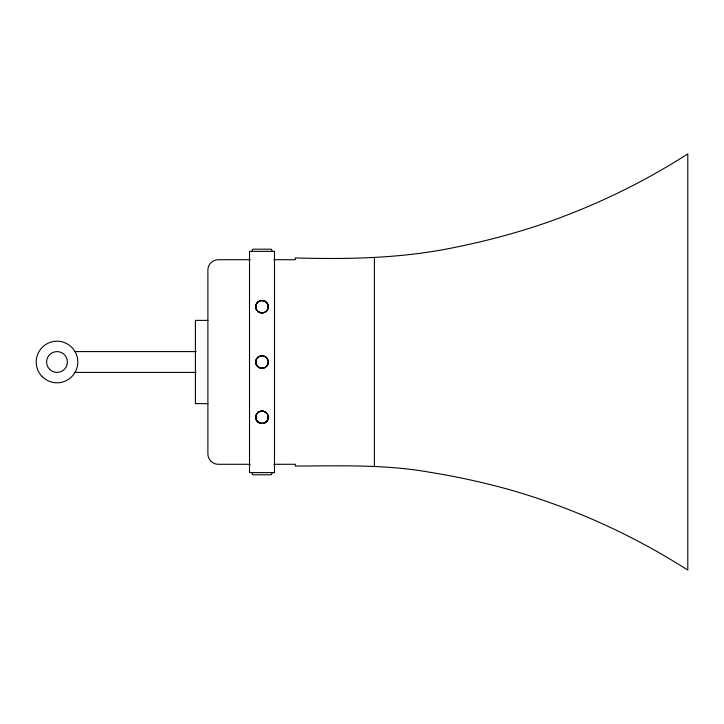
<?xml version="1.0" encoding="UTF-8"?>
<svg xmlns="http://www.w3.org/2000/svg" width="724" height="724" viewBox="0 0 724 724"><rect width="100%" height="100%" fill="white"/><g stroke="black" fill="none" stroke-linecap="round" stroke-linejoin="round"><path stroke-width="1.09" d="M255.952 305.121C253.382 313.908 268.486 315.899 268.278 306.741C268.577 299.655 257.463 298.279 255.925 305.112M268.088 360.425C266.55 353.584 255.436 354.959 255.744 362.054C255.436 370.1 268.577 370.1 268.278 362.054M255.952 415.63C253.382 424.418 268.486 426.409 268.278 417.259C268.577 410.164 257.463 408.788 255.925 415.63M251.735 251.391L252.767 249.201L271.256 249.201L272.278 251.391M272.278 472.609L271.256 474.799L252.767 474.799L251.735 472.609M273.862 259.717L295.311 259.717L295.311 257.943C349.457 259.445 403.874 258.359 457.034 246.929C484.302 241.409 511.216 234.304 537.651 225.662C590.413 208.023 640.948 183.869 687.8 153.886L687.8 570.114C633.147 535.117 573.453 508.094 511.09 490.13C484.311 482.6 457.116 476.627 429.649 472.247C385.268 464.301 340.18 465.885 295.311 466.057L295.311 464.283L273.862 464.283M250.16 259.717L218.304 259.717C212.775 259.59 207.788 264.486 207.897 270.034L207.897 453.966C207.788 459.514 212.775 464.41 218.304 464.283L250.16 464.283M207.897 320.379L195.408 320.379L195.408 403.621L207.897 403.621M74.563 351.593L196.141 351.593M74.563 372.408L196.141 372.408M374.389 257.943L374.389 466.057M257.581 311.175L257.554 311.193A6.29 6.29 0 0 1 260.378 300.668A6.245 6.245 0 0 1 268.043 308.306A6.245 6.245 0 0 1 257.59 311.112A6.245 6.245 0 0 1 260.396 300.668A6.29 6.29 0 0 1 268.088 308.37L268.088 308.37A6.29 6.29 0 0 1 257.554 311.193M257.581 366.48L257.554 366.498A6.29 6.29 0 0 1 260.378 355.973A6.245 6.245 0 0 1 268.043 363.62A6.245 6.245 0 0 1 257.59 366.416A6.245 6.245 0 0 1 260.396 355.973A6.29 6.29 0 0 1 268.088 363.683L268.088 363.683A6.29 6.29 0 0 1 257.554 366.498M257.581 421.685L257.554 421.703A6.245 6.245 0 0 0 268.043 418.924A6.245 6.245 0 0 0 260.396 411.277A6.245 6.245 0 0 0 257.59 421.721A6.29 6.29 0 0 0 268.088 418.888L268.088 418.888A6.29 6.29 0 0 0 260.378 411.178A6.29 6.29 0 0 0 257.554 421.703M274.496 251.391L249.518 251.391L249.518 472.609L274.496 472.609L274.496 251.391M42.3 376.715A20.815 20.815 0 0 0 77.115 367.385A20.815 20.815 0 0 0 51.621 341.9A20.815 20.815 0 0 0 42.3 376.715M49.657 369.349A10.389 10.389 0 0 0 67.051 364.697A10.389 10.389 0 0 0 54.327 351.954A10.389 10.389 0 0 0 49.657 369.349"/></g></svg>
